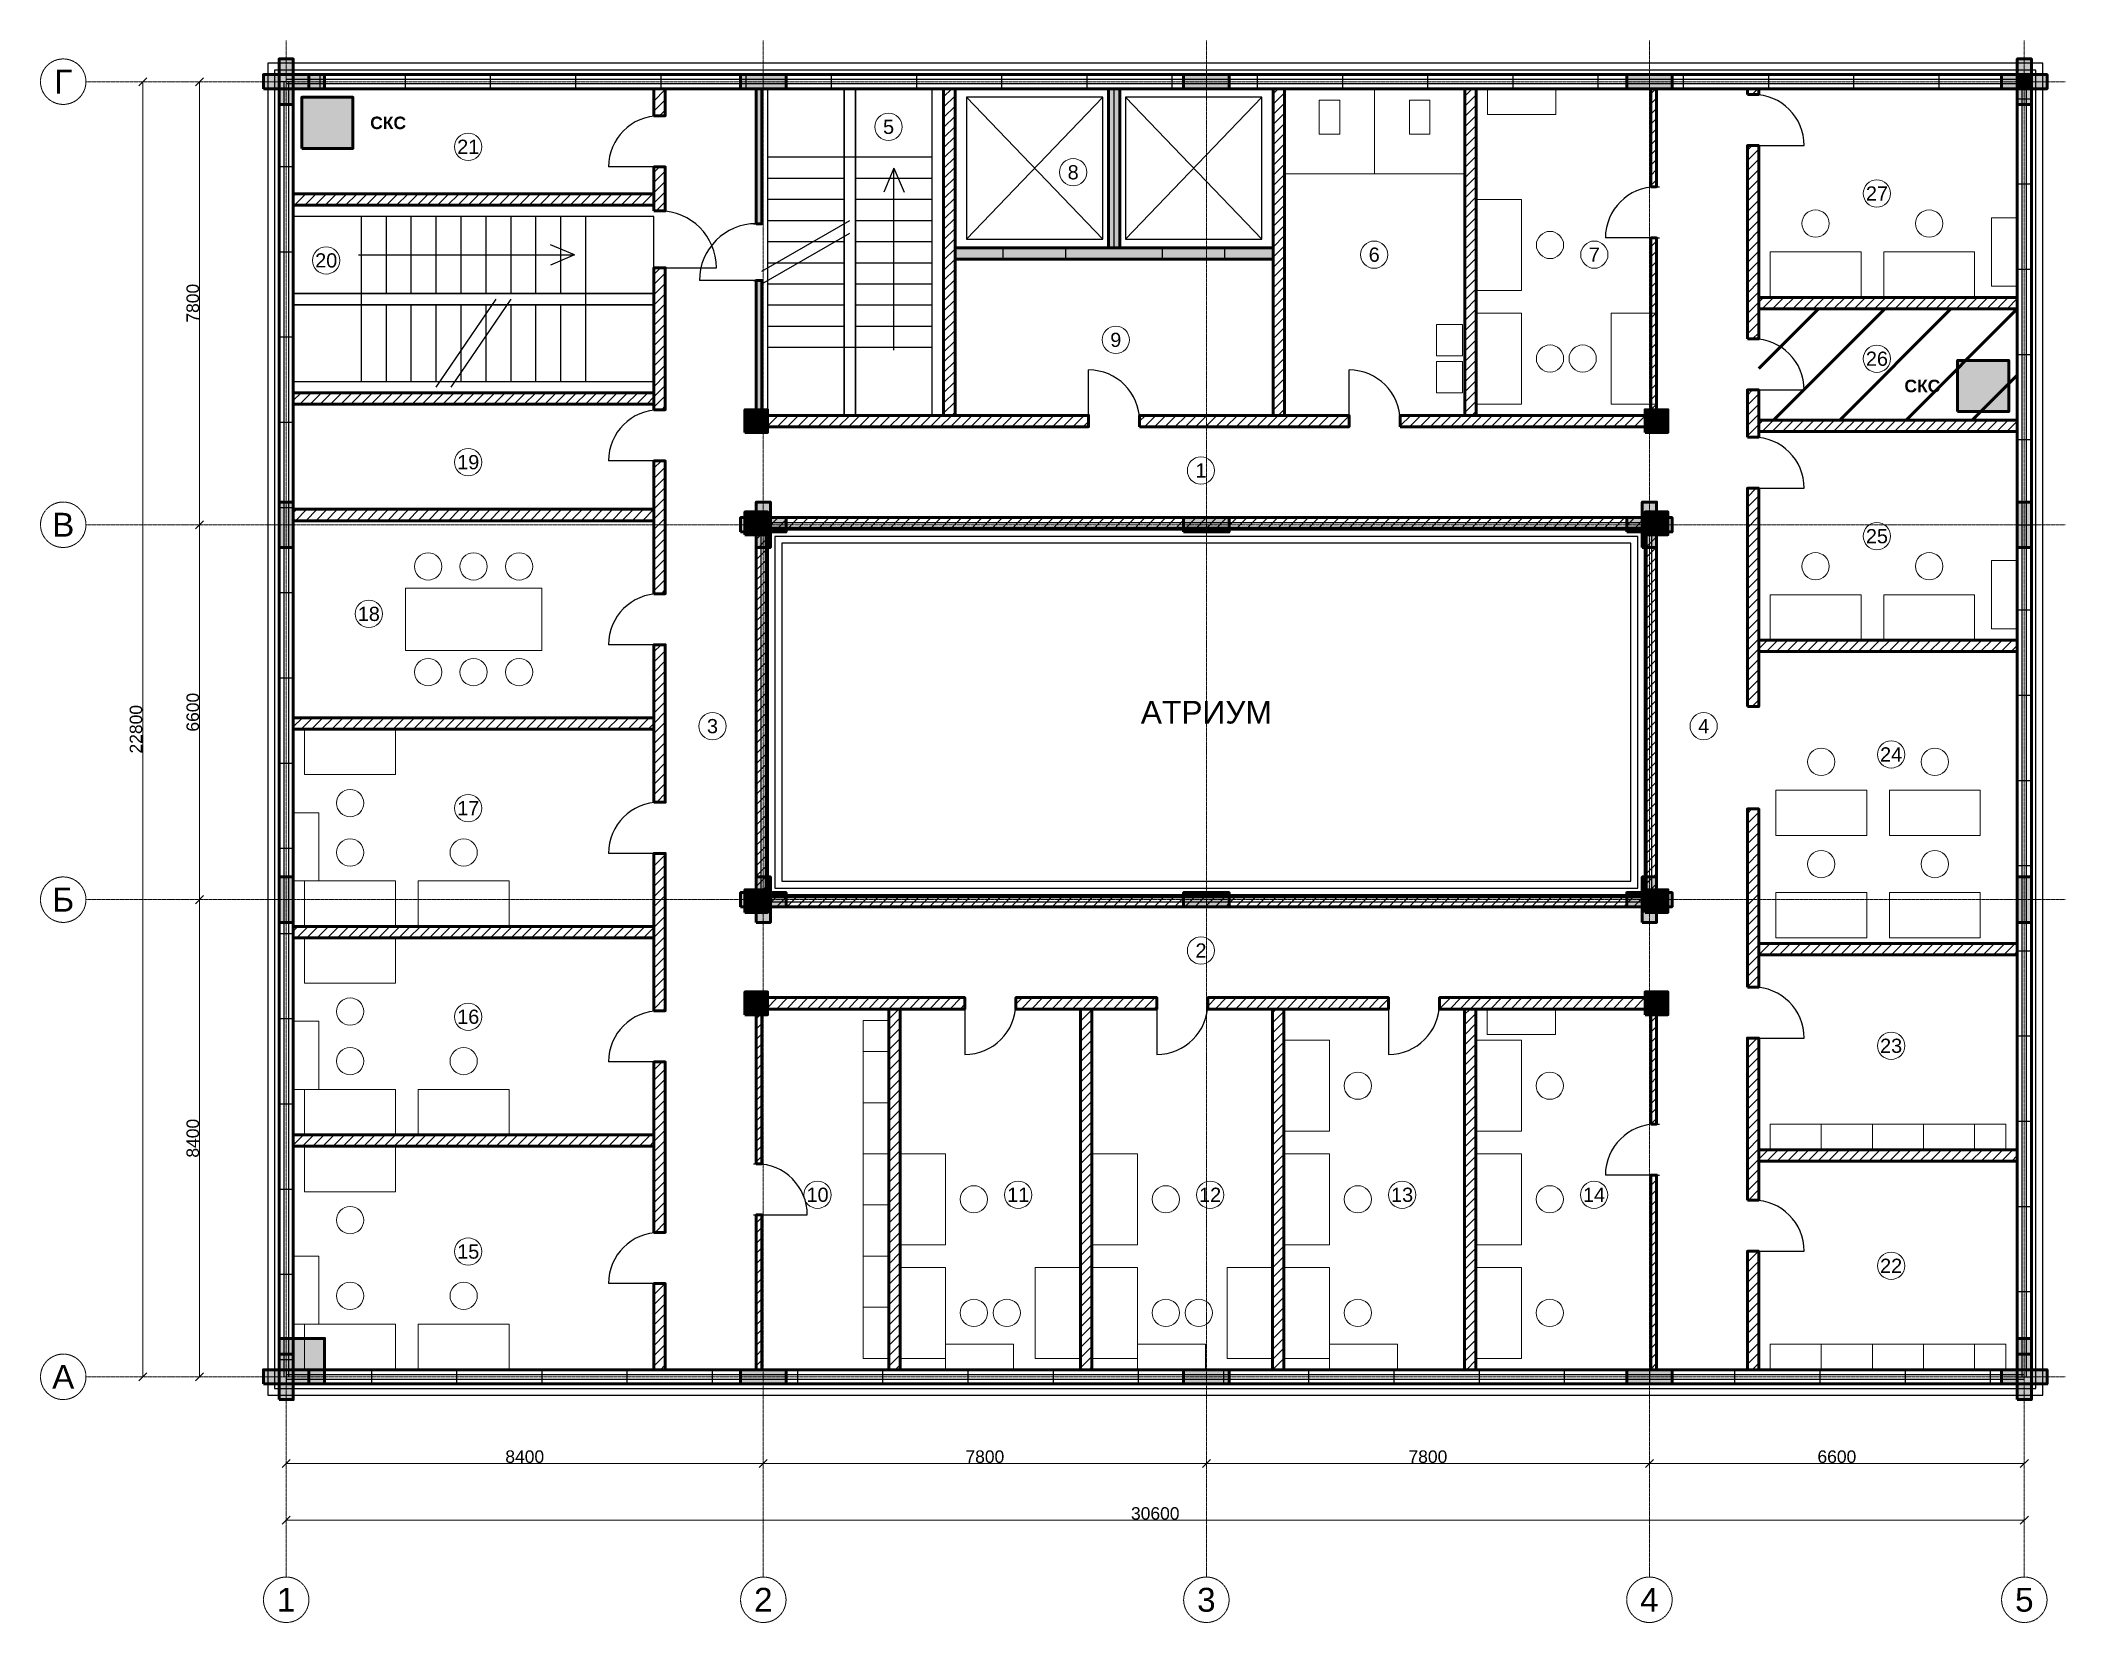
# Model space of a CAD drawing. Header units: millimetres. Extents: x -4325 to 31325, y -4325 to 23525.
import ezdxf
from ezdxf.enums import TextEntityAlignment as Align

# ---------------------------------------------------------------- set-up
doc = ezdxf.new("R2010")
doc.units = ezdxf.units.MM
doc.linetypes.add('CENTER2', pattern=[2.541, 1.587, -0.318, 0.318, -0.318])
for name, color, linetype, lineweight in [('A-ANNO-ROOM', 7, 'CONTINUOUS', 18), ('A-DIMS', 8, 'CONTINUOUS', 13), ('A-DOOR', 3, 'CONTINUOUS', 25), ('A-ELEV', 7, 'CONTINUOUS', 25), ('A-FACADE-PANEL', 8, 'CONTINUOUS', 25), ('A-FURN', 8, 'CONTINUOUS', 18), ('A-GLAZ-RIBBON', 5, 'CONTINUOUS', 25), ('A-GRID', 8, 'CENTER2', 13), ('A-HATCH', 9, 'CONTINUOUS', 9), ('A-OUTLINE', 7, 'CONTINUOUS', 50), ('A-SANI', 8, 'CONTINUOUS', 18), ('A-STAIR', 7, 'CONTINUOUS', 25), ('A-WALL-BLOCK', 9, 'CONTINUOUS', 50), ('A-WALL-RC', 7, 'CONTINUOUS', 50), ('E-SCS-RISER', 1, 'CONTINUOUS', 50), ('E-SERVER-ROOM', 1, 'CONTINUOUS', 50)]:
    doc.layers.add(name, color=color, linetype=linetype, lineweight=lineweight)
doc.styles.add('Arial', font='arial.ttf')
doc.styles.add('Arial-Bold', font='arialbd.ttf')
doc.styles.get("Standard").update_dxf_attribs({"font": 'arial.ttf'})

msp = doc.modelspace()

# ---------------------------------------------------------------- hatches: boundary and pattern name
at = {"layer": 'A-HATCH'}
h = msp.add_hatch(dxfattribs=at)
h.set_pattern_fill('ANSI31', scale=40)
h.paths.add_polyline_path([(6475, 22199.5), (6675, 22199.5), (6675, 22675), (6675, 22675), (6475, 22675), (6475, 22675)])
h = msp.add_hatch(dxfattribs=at)
h.set_pattern_fill('ANSI31', scale=40)
h.paths.add_polyline_path([(11575, 16925), (11775, 16925), (11775, 22675), (11775, 22675), (11575, 22675), (11575, 22675)])
h = msp.add_hatch(dxfattribs=at)
h.set_pattern_fill('ANSI31', scale=40)
h.paths.add_polyline_path([(17375, 16925), (17575, 16925), (17575, 22675), (17575, 22675), (17375, 22675), (17375, 22675)])
h = msp.add_hatch(dxfattribs=at)
h.set_pattern_fill('ANSI31', scale=40)
h.paths.add_polyline_path([(20750, 16925), (20950, 16925), (20950, 22675), (20950, 22675), (20750, 22675), (20750, 22675)])
h = msp.add_hatch(dxfattribs=at)
h.set_pattern_fill('ANSI31', scale=40)
h.paths.add_polyline_path([(24025, 20950), (24125, 20950), (24125, 22675), (24125, 22675), (24025, 22675), (24025, 22675)])
h = msp.add_hatch(dxfattribs=at)
h.set_pattern_fill('ANSI31', scale=40)
h.paths.add_polyline_path([(25725, 22575), (25925, 22575), (25925, 22675), (25925, 22675), (25725, 22675), (25725, 22675)])
h = msp.add_hatch(dxfattribs=at)
h.set_pattern_fill('ANSI31', scale=40)
h.paths.add_polyline_path([(25725, 18272.5), (25925, 18272.5), (25925, 21675), (25725, 21675)])
h = msp.add_hatch(dxfattribs=at)
h.set_pattern_fill('ANSI31', scale=40)
h.paths.add_polyline_path([(6475, 20524), (6675, 20524), (6675, 21299.5), (6475, 21299.5)])
h = msp.add_hatch(dxfattribs=at)
h.set_pattern_fill('ANSI31', scale=40)
h.paths.add_polyline_path([(125, 20624), (125, 20624), (6475, 20624), (6475, 20824), (125, 20824), (125, 20824)])
h = msp.add_hatch(dxfattribs=at)
h.set_pattern_fill('ANSI31', scale=40)
h.paths.add_polyline_path([(24025, 16925), (24125, 16925), (24125, 20050), (24025, 20050)])
h = msp.add_hatch(dxfattribs=at)
h.set_pattern_fill('ANSI31', scale=40)
h.paths.add_polyline_path([(6475, 17024), (6675, 17024), (6675, 19524), (6475, 19524)])
h = msp.add_hatch(dxfattribs=at)
h.set_pattern_fill('ANSI31', scale=40)
h.paths.add_polyline_path([(25925, 18802), (30475, 18802), (30475, 18802), (30475, 19002), (30475, 19002), (25925, 19002)])
h = msp.add_hatch(dxfattribs=at)
h.set_pattern_fill('ANSI31', scale=40)
h.paths.add_polyline_path([(125, 17124), (125, 17124), (6475, 17124), (6475, 17324), (125, 17324), (125, 17324)])
h = msp.add_hatch(dxfattribs=at)
h.set_pattern_fill('ANSI31', scale=40)
h.paths.add_polyline_path([(25725, 16543), (25925, 16543), (25925, 17372.5), (25725, 17372.5)])
h = msp.add_hatch(dxfattribs=at)
h.set_pattern_fill('ANSI31', scale=40)
h.paths.add_polyline_path([(8275, 16725), (14125, 16725), (14125, 16925), (8275, 16925)])
h = msp.add_hatch(dxfattribs=at)
h.set_pattern_fill('ANSI31', scale=40)
h.paths.add_polyline_path([(15025, 16725), (18712.5, 16725), (18712.5, 16925), (15025, 16925)])
h = msp.add_hatch(dxfattribs=at)
h.set_pattern_fill('ANSI31', scale=40)
h.paths.add_polyline_path([(19612.5, 16725), (24125, 16725), (24125, 16925), (19612.5, 16925)])
h = msp.add_hatch(dxfattribs=at)
h.set_pattern_fill('ANSI31', scale=40)
h.paths.add_polyline_path([(25925, 16643), (30475, 16643), (30475, 16643), (30475, 16843), (30475, 16843), (25925, 16843)])
h = msp.add_hatch(dxfattribs=at)
h.set_pattern_fill('ANSI31', scale=40)
h.paths.add_polyline_path([(6475, 13786.5), (6675, 13786.5), (6675, 16124), (6475, 16124)])
h = msp.add_hatch(dxfattribs=at)
h.set_pattern_fill('ANSI31', scale=40)
h.paths.add_polyline_path([(25725, 11798), (25925, 11798), (25925, 15643), (25725, 15643)])
h = msp.add_hatch(dxfattribs=at)
h.set_pattern_fill('ANSI31', scale=40)
h.paths.add_polyline_path([(125, 15072), (125, 15072), (6475, 15072), (6475, 15272), (125, 15272), (125, 15272)])
h = msp.add_hatch(dxfattribs=at)
h.set_pattern_fill('ANSI31', scale=40)
h.paths.add_polyline_path([(8275, 14925), (24125, 14925), (24125, 15125), (8275, 15125)])
h = msp.add_hatch(dxfattribs=at)
h.set_pattern_fill('ANSI31', scale=40)
h.paths.add_polyline_path([(8275, 8475), (8475, 8475), (8475, 14925), (8275, 14925)])
h = msp.add_hatch(dxfattribs=at)
h.set_pattern_fill('ANSI31', scale=40)
h.paths.add_polyline_path([(23925, 8475), (24125, 8475), (24125, 14925), (23925, 14925)])
h = msp.add_hatch(dxfattribs=at)
h.set_pattern_fill('ANSI31', scale=40)
h.paths.add_polyline_path([(6475, 10115.5), (6675, 10115.5), (6675, 12886.5), (6475, 12886.5)])
h = msp.add_hatch(dxfattribs=at)
h.set_pattern_fill('ANSI31', scale=40)
h.paths.add_polyline_path([(25925, 12769), (30475, 12769), (30475, 12769), (30475, 12969), (30475, 12969), (25925, 12969)])
h = msp.add_hatch(dxfattribs=at)
h.set_pattern_fill('ANSI31', scale=40)
h.paths.add_polyline_path([(125, 11401), (125, 11401), (6475, 11401), (6475, 11601), (125, 11601), (125, 11601)])
h = msp.add_hatch(dxfattribs=at)
h.set_pattern_fill('ANSI31', scale=40)
h.paths.add_polyline_path([(25725, 6862.5), (25925, 6862.5), (25925, 9998), (25725, 9998)])
h = msp.add_hatch(dxfattribs=at)
h.set_pattern_fill('ANSI31', scale=40)
h.paths.add_polyline_path([(6475, 6444.5), (6675, 6444.5), (6675, 9215.5), (6475, 9215.5)])
h = msp.add_hatch(dxfattribs=at)
h.set_pattern_fill('ANSI31', scale=40)
h.paths.add_polyline_path([(8275, 8275), (24125, 8275), (24125, 8475), (8275, 8475)])
h = msp.add_hatch(dxfattribs=at)
h.set_pattern_fill('ANSI31', scale=40)
h.paths.add_polyline_path([(125, 7730), (125, 7730), (6475, 7730), (6475, 7930), (125, 7930), (125, 7930)])
h = msp.add_hatch(dxfattribs=at)
h.set_pattern_fill('ANSI31', scale=40)
h.paths.add_polyline_path([(25925, 7427), (30475, 7427), (30475, 7427), (30475, 7627), (30475, 7627), (25925, 7627)])
h = msp.add_hatch(dxfattribs=at)
h.set_pattern_fill('ANSI31', scale=40)
h.paths.add_polyline_path([(8275, 6475), (11946.5, 6475), (11946.5, 6675), (8275, 6675)])
h = msp.add_hatch(dxfattribs=at)
h.set_pattern_fill('ANSI31', scale=40)
h.paths.add_polyline_path([(8275, 3750), (8375, 3750), (8375, 6475), (8275, 6475)])
h = msp.add_hatch(dxfattribs=at)
h.set_pattern_fill('ANSI31', scale=40)
h.paths.add_polyline_path([(10607, 125), (10807, 125), (10807, 125), (10807, 6475), (10607, 6475), (10607, 125)])
h = msp.add_hatch(dxfattribs=at)
h.set_pattern_fill('ANSI31', scale=40)
h.paths.add_polyline_path([(12846.5, 6475), (15326, 6475), (15326, 6675), (12846.5, 6675)])
h = msp.add_hatch(dxfattribs=at)
h.set_pattern_fill('ANSI31', scale=40)
h.paths.add_polyline_path([(13986, 125), (14186, 125), (14186, 125), (14186, 6475), (13986, 6475), (13986, 125)])
h = msp.add_hatch(dxfattribs=at)
h.set_pattern_fill('ANSI31', scale=40)
h.paths.add_polyline_path([(16226, 6475), (19405.5, 6475), (19405.5, 6675), (16226, 6675)])
h = msp.add_hatch(dxfattribs=at)
h.set_pattern_fill('ANSI31', scale=40)
h.paths.add_polyline_path([(17366, 125), (17566, 125), (17566, 125), (17566, 6475), (17366, 6475), (17366, 125)])
h = msp.add_hatch(dxfattribs=at)
h.set_pattern_fill('ANSI31', scale=40)
h.paths.add_polyline_path([(20305.5, 6475), (24125, 6475), (24125, 6675), (20305.5, 6675)])
h = msp.add_hatch(dxfattribs=at)
h.set_pattern_fill('ANSI31', scale=40)
h.paths.add_polyline_path([(20745, 125), (20945, 125), (20945, 125), (20945, 6475), (20745, 6475), (20745, 125)])
h = msp.add_hatch(dxfattribs=at)
h.set_pattern_fill('ANSI31', scale=40)
h.paths.add_polyline_path([(24025, 4450), (24125, 4450), (24125, 6475), (24025, 6475)])
h = msp.add_hatch(dxfattribs=at)
h.set_pattern_fill('ANSI31', scale=40)
h.paths.add_polyline_path([(25725, 3111.5), (25925, 3111.5), (25925, 5962.5), (25725, 5962.5)])
h = msp.add_hatch(dxfattribs=at)
h.set_pattern_fill('ANSI31', scale=40)
h.paths.add_polyline_path([(6475, 2542), (6675, 2542), (6675, 5544.5), (6475, 5544.5)])
h = msp.add_hatch(dxfattribs=at)
h.set_pattern_fill('ANSI31', scale=40)
h.paths.add_polyline_path([(125, 4059), (125, 4059), (6475, 4059), (6475, 4259), (125, 4259), (125, 4259)])
h = msp.add_hatch(dxfattribs=at)
h.set_pattern_fill('ANSI31', scale=40)
h.paths.add_polyline_path([(25925, 3798), (30475, 3798), (30475, 3798), (30475, 3998), (30475, 3998), (25925, 3998)])
h = msp.add_hatch(dxfattribs=at)
h.set_pattern_fill('ANSI31', scale=40)
h.paths.add_polyline_path([(24025, 125), (24125, 125), (24125, 125), (24125, 3550), (24025, 3550), (24025, 125)])
h = msp.add_hatch(dxfattribs=at)
h.set_pattern_fill('ANSI31', scale=40)
h.paths.add_polyline_path([(8275, 125), (8375, 125), (8375, 125), (8375, 2850), (8275, 2850), (8275, 125)])
h = msp.add_hatch(dxfattribs=at)
h.set_pattern_fill('ANSI31', scale=40)
h.paths.add_polyline_path([(25725, 125), (25925, 125), (25925, 125), (25925, 2211.5), (25725, 2211.5), (25725, 125)])
h = msp.add_hatch(dxfattribs=at)
h.set_pattern_fill('ANSI31', scale=40)
h.paths.add_polyline_path([(6475, 125), (6675, 125), (6675, 125), (6675, 1642), (6475, 1642), (6475, 125)])
at = {"layer": 'A-WALL-RC'}
h = msp.add_hatch(color=7, dxfattribs=at)
h.dxf.hatch_style = 1
h.paths.add_polyline_path([(-125, 22400), (125, 22400), (125, 23200), (-125, 23200)])
h = msp.add_hatch(color=7, dxfattribs=at)
h.dxf.hatch_style = 1
h.paths.add_polyline_path([(30475, 22400), (30725, 22400), (30725, 23200), (30475, 23200)])
h = msp.add_hatch(color=7, dxfattribs=at)
h.dxf.hatch_style = 1
h.paths.add_polyline_path([(-400, 22675), (400, 22675), (400, 22925), (-400, 22925)])
h = msp.add_hatch(color=7, dxfattribs=at)
h.dxf.hatch_style = 1
h.paths.add_polyline_path([(-125, 22675), (675, 22675), (675, 22925), (-125, 22925)])
h = msp.add_hatch(color=7, dxfattribs=at)
h.dxf.hatch_style = 1
h.paths.add_polyline_path([(8000, 22675), (8800, 22675), (8800, 22925), (8000, 22925)])
h = msp.add_hatch(color=7, dxfattribs=at)
h.dxf.hatch_style = 1
h.paths.add_polyline_path([(15800, 22675), (16600, 22675), (16600, 22925), (15800, 22925)])
h = msp.add_hatch(color=7, dxfattribs=at)
h.dxf.hatch_style = 1
h.paths.add_polyline_path([(23600, 22675), (24400, 22675), (24400, 22925), (23600, 22925)])
h = msp.add_hatch(color=7, dxfattribs=at)
h.dxf.hatch_style = 1
h.paths.add_polyline_path([(30200, 22675), (31000, 22675), (31000, 22925), (30200, 22925)])
h = msp.add_hatch(color=7, dxfattribs=at)
h.dxf.hatch_style = 1
h.paths.add_polyline_path([(30475, 22675), (30725, 22675), (30725, 22925), (30475, 22925)])
h = msp.add_hatch(color=7, dxfattribs=at)
h.dxf.hatch_style = 1
h.paths.add_polyline_path([(8275, 20300), (8375, 20300), (8375, 22675), (8375, 22675), (8275, 22675), (8275, 22675)])
h = msp.add_hatch(color=7, dxfattribs=at)
h.dxf.hatch_style = 1
h.paths.add_polyline_path([(14475, 19875), (14675, 19875), (14675, 22675), (14675, 22675), (14475, 22675), (14475, 22675)])
h = msp.add_hatch(color=7, dxfattribs=at)
h.dxf.hatch_style = 1
h.paths.add_polyline_path([(11775, 19675), (17375, 19675), (17375, 19875), (11775, 19875)])
h = msp.add_hatch(color=7, dxfattribs=at)
h.dxf.hatch_style = 1
h.paths.add_polyline_path([(8275, 16925), (8375, 16925), (8375, 19300), (8275, 19300)])
h = msp.add_hatch(color=7, dxfattribs=at)
h.dxf.hatch_style = 1
h.paths.add_polyline_path([(8075, 16625), (8475, 16625), (8475, 17025), (8075, 17025)])
h = msp.add_hatch(color=7, dxfattribs=at)
h.dxf.hatch_style = 1
h.paths.add_polyline_path([(23925, 16625), (24325, 16625), (24325, 17025), (23925, 17025)])
h = msp.add_hatch(color=7, dxfattribs=at)
h.dxf.hatch_style = 1
h.paths.add_polyline_path([(-125, 14600), (125, 14600), (125, 15400), (-125, 15400)])
h = msp.add_hatch(color=7, dxfattribs=at)
h.dxf.hatch_style = 1
h.paths.add_polyline_path([(8275, 14600), (8525, 14600), (8525, 15400), (8275, 15400)])
h = msp.add_hatch(color=7, dxfattribs=at)
h.dxf.hatch_style = 1
h.paths.add_polyline_path([(23875, 14600), (24125, 14600), (24125, 15400), (23875, 15400)])
h = msp.add_hatch(color=7, dxfattribs=at)
h.dxf.hatch_style = 1
h.paths.add_polyline_path([(30475, 14600), (30725, 14600), (30725, 15400), (30475, 15400)])
h = msp.add_hatch(color=7, dxfattribs=at)
h.dxf.hatch_style = 1
h.paths.add_polyline_path([(8000, 14875), (8800, 14875), (8800, 15125), (8000, 15125)])
h = msp.add_hatch(color=7, dxfattribs=at)
h.dxf.hatch_style = 1
h.paths.add_polyline_path([(8075, 14825), (8475, 14825), (8475, 15225), (8075, 15225)])
h = msp.add_hatch(color=7, dxfattribs=at)
h.dxf.hatch_style = 1
h.paths.add_polyline_path([(15800, 14875), (16600, 14875), (16600, 15125), (15800, 15125)])
h = msp.add_hatch(color=7, dxfattribs=at)
h.dxf.hatch_style = 1
h.paths.add_polyline_path([(23600, 14875), (24400, 14875), (24400, 15125), (23600, 15125)])
h = msp.add_hatch(color=7, dxfattribs=at)
h.dxf.hatch_style = 1
h.paths.add_polyline_path([(23925, 14825), (24325, 14825), (24325, 15225), (23925, 15225)])
h = msp.add_hatch(color=7, dxfattribs=at)
h.dxf.hatch_style = 1
h.paths.add_polyline_path([(-125, 8000), (125, 8000), (125, 8800), (-125, 8800)])
h = msp.add_hatch(color=7, dxfattribs=at)
h.dxf.hatch_style = 1
h.paths.add_polyline_path([(8075, 8175), (8475, 8175), (8475, 8575), (8075, 8575)])
h = msp.add_hatch(color=7, dxfattribs=at)
h.dxf.hatch_style = 1
h.paths.add_polyline_path([(8275, 8000), (8525, 8000), (8525, 8800), (8275, 8800)])
h = msp.add_hatch(color=7, dxfattribs=at)
h.dxf.hatch_style = 1
h.paths.add_polyline_path([(23875, 8000), (24125, 8000), (24125, 8800), (23875, 8800)])
h = msp.add_hatch(color=7, dxfattribs=at)
h.dxf.hatch_style = 1
h.paths.add_polyline_path([(23925, 8175), (24325, 8175), (24325, 8575), (23925, 8575)])
h = msp.add_hatch(color=7, dxfattribs=at)
h.dxf.hatch_style = 1
h.paths.add_polyline_path([(30475, 8000), (30725, 8000), (30725, 8800), (30475, 8800)])
h = msp.add_hatch(color=7, dxfattribs=at)
h.dxf.hatch_style = 1
h.paths.add_polyline_path([(8000, 8275), (8800, 8275), (8800, 8525), (8000, 8525)])
h = msp.add_hatch(color=7, dxfattribs=at)
h.dxf.hatch_style = 1
h.paths.add_polyline_path([(15800, 8275), (16600, 8275), (16600, 8525), (15800, 8525)])
h = msp.add_hatch(color=7, dxfattribs=at)
h.dxf.hatch_style = 1
h.paths.add_polyline_path([(23600, 8275), (24400, 8275), (24400, 8525), (23600, 8525)])
h = msp.add_hatch(color=7, dxfattribs=at)
h.dxf.hatch_style = 1
h.paths.add_polyline_path([(8075, 6375), (8475, 6375), (8475, 6775), (8075, 6775)])
h = msp.add_hatch(color=7, dxfattribs=at)
h.dxf.hatch_style = 1
h.paths.add_polyline_path([(23925, 6375), (24325, 6375), (24325, 6775), (23925, 6775)])
h = msp.add_hatch(color=7, dxfattribs=at)
h.dxf.hatch_style = 1
h.paths.add_polyline_path([(-125, -125), (675, -125), (675, 675), (-125, 675)])
h = msp.add_hatch(color=7, dxfattribs=at)
h.dxf.hatch_style = 1
h.paths.add_polyline_path([(-125, -400), (125, -400), (125, 400), (-125, 400)])
h = msp.add_hatch(color=7, dxfattribs=at)
h.dxf.hatch_style = 1
h.paths.add_polyline_path([(30475, -125), (30725, -125), (30725, 675), (30475, 675)])
h = msp.add_hatch(color=7, dxfattribs=at)
h.dxf.hatch_style = 1
h.paths.add_polyline_path([(30475, -400), (30725, -400), (30725, 400), (30475, 400)])
h = msp.add_hatch(color=7, dxfattribs=at)
h.dxf.hatch_style = 1
h.paths.add_polyline_path([(-400, -125), (400, -125), (400, 125), (-400, 125)])
h = msp.add_hatch(color=7, dxfattribs=at)
h.dxf.hatch_style = 1
h.paths.add_polyline_path([(8000, -125), (8800, -125), (8800, 125), (8000, 125)])
h = msp.add_hatch(color=7, dxfattribs=at)
h.dxf.hatch_style = 1
h.paths.add_polyline_path([(15800, -125), (16600, -125), (16600, 125), (15800, 125)])
h = msp.add_hatch(color=7, dxfattribs=at)
h.dxf.hatch_style = 1
h.paths.add_polyline_path([(23600, -125), (24400, -125), (24400, 125), (23600, 125)])
h = msp.add_hatch(color=7, dxfattribs=at)
h.dxf.hatch_style = 1
h.paths.add_polyline_path([(30200, -125), (31000, -125), (31000, 125), (30200, 125)])
at = {"layer": 'E-SCS-RISER'}
h = msp.add_hatch(color=7, dxfattribs=at)
h.dxf.hatch_style = 1
h.paths.add_polyline_path([(275, 21625), (1175, 21625), (1175, 22525), (275, 22525)])
h = msp.add_hatch(color=7, dxfattribs=at)
h.dxf.hatch_style = 1
h.paths.add_polyline_path([(29425, 16993), (30325, 16993), (30325, 17893), (29425, 17893)])
at = {"layer": 'E-SERVER-ROOM'}
h = msp.add_hatch(dxfattribs=at)
h.set_pattern_fill('ANSI31', scale=260)
h.paths.add_polyline_path([(25925, 16843), (30475, 16843), (30475, 18802), (25925, 18802)])

# ---------------------------------------------------------------- linework, layer by layer
at = {"layer": 'A-ANNO-ROOM'}
for centre in [(10605, 22005), (3205, 21654), (13855, 21205), (28005, 20832), (19155, 19755), (23030, 19755), (705, 19654), (14605, 18255), (28005, 17923), (3205, 16102), (16105, 15955), (28005, 14799), (1455, 13431), (7505, 11455), (24955, 11455), (28255, 10957), (3205, 10010), (16105, 7505), (3205, 6339), (28255, 5828), (9355, 3205), (12887, 3205), (16266, 3205), (19646, 3205), (23025, 3205), (3205, 2205), (28255, 1955)]:
    msp.add_circle(centre, 240, dxfattribs=at)
at = {"layer": 'A-DIMS'}
for p, q in [((-2595.71, 22729.29), (-2454.29, 22870.71)), ((-1595.71, 22729.29), (-1454.29, 22870.71)), ((-2525, 0), (-2525, 22800)), ((-1525, 15000), (-1525, 22800)), ((-1595.71, 14929.29), (-1454.29, 15070.71)), ((-1595.71, 14929.29), (-1454.29, 15070.71)), ((-1525, 8400), (-1525, 15000)), ((-1595.71, 8329.29), (-1454.29, 8470.71)), ((-1595.71, 8329.29), (-1454.29, 8470.71)), ((-1525, 0), (-1525, 8400)), ((-2595.71, -70.71), (-2454.29, 70.71)), ((-1595.71, -70.71), (-1454.29, 70.71)), ((-70.71, -1595.71), (70.71, -1454.29)), ((0, -1525), (8400, -1525)), ((8329.29, -1595.71), (8470.71, -1454.29)), ((8329.29, -1595.71), (8470.71, -1454.29)), ((8400, -1525), (16200, -1525)), ((16129.29, -1595.71), (16270.71, -1454.29)), ((16129.29, -1595.71), (16270.71, -1454.29)), ((16200, -1525), (24000, -1525)), ((23929.29, -1595.71), (24070.71, -1454.29)), ((23929.29, -1595.71), (24070.71, -1454.29)), ((24000, -1525), (30600, -1525)), ((30529.29, -1595.71), (30670.71, -1454.29)), ((-70.71, -2595.71), (70.71, -2454.29)), ((30529.29, -2595.71), (30670.71, -2454.29)), ((0, -2525), (30600, -2525))]:
    msp.add_line(p, q, dxfattribs=at)
at = {"layer": 'A-DOOR'}
for p, q in [((25725, 22575), (25925, 22575)), ((6475, 22199.5), (6675, 22199.5)), ((25725, 21675), (25925, 21675)), ((25825, 21675), (26725, 21675)), ((6575, 21299.5), (5675, 21299.5)), ((6475, 21299.5), (6675, 21299.5)), ((24075, 20950), (24175, 20950)), ((6475, 20524), (6675, 20524)), ((8225, 20300), (8325, 20300)), ((24125, 20050), (23225, 20050)), ((24075, 20050), (24175, 20050)), ((12625, 19675), (12625, 19875)), ((13725, 19675), (13725, 19875)), ((15425, 19675), (15425, 19875)), ((16525, 19675), (16525, 19875)), ((6475, 19524), (6675, 19524)), ((6575, 19524), (7575, 19524)), ((8275, 19300), (7275, 19300)), ((8225, 19300), (8325, 19300)), ((25725, 18272.5), (25925, 18272.5)), ((14125, 16825), (14125, 17725)), ((18712.5, 16825), (18712.5, 17725)), ((25725, 17372.5), (25925, 17372.5)), ((25825, 17372.5), (26725, 17372.5)), ((6475, 17024), (6675, 17024)), ((14125, 16725), (14125, 16925)), ((15025, 16725), (15025, 16925)), ((18712.5, 16725), (18712.5, 16925)), ((19612.5, 16725), (19612.5, 16925)), ((25725, 16543), (25925, 16543)), ((6575, 16124), (5675, 16124)), ((6475, 16124), (6675, 16124)), ((25725, 15643), (25925, 15643)), ((25825, 15643), (26725, 15643)), ((6475, 13786.5), (6675, 13786.5)), ((6575, 12886.5), (5675, 12886.5)), ((6475, 12886.5), (6675, 12886.5)), ((25725, 11798), (25925, 11798)), ((6475, 10115.5), (6675, 10115.5)), ((25725, 9998), (25925, 9998)), ((6575, 9215.5), (5675, 9215.5)), ((6475, 9215.5), (6675, 9215.5)), ((25725, 6862.5), (25925, 6862.5)), ((6475, 6444.5), (6675, 6444.5)), ((11946.5, 6475), (11946.5, 6675)), ((11946.5, 6575), (11946.5, 5675)), ((12846.5, 6475), (12846.5, 6675)), ((15326, 6475), (15326, 6675)), ((15326, 6575), (15326, 5675)), ((16226, 6475), (16226, 6675)), ((19405.5, 6475), (19405.5, 6675)), ((19405.5, 6575), (19405.5, 5675)), ((20305.5, 6475), (20305.5, 6675)), ((25725, 5962.5), (25925, 5962.5)), ((25825, 5962.5), (26725, 5962.5)), ((6575, 5544.5), (5675, 5544.5)), ((6475, 5544.5), (6675, 5544.5)), ((24075, 4450), (24175, 4450)), ((8225, 3750), (8325, 3750)), ((24125, 3550), (23225, 3550)), ((24075, 3550), (24175, 3550)), ((25725, 3111.5), (25925, 3111.5)), ((6475, 2542), (6675, 2542)), ((8225, 2850), (8325, 2850)), ((8275, 2850), (9175, 2850)), ((25725, 2211.5), (25925, 2211.5)), ((25825, 2211.5), (26725, 2211.5)), ((6575, 1642), (5675, 1642)), ((6475, 1642), (6675, 1642))]:
    msp.add_line(p, q, dxfattribs=at)
for centre, radius, start, end in [((25825, 21675), 900, 0, 90), ((6575, 21299.5), 900, 90, 180), ((24125, 20050), 900, 90, 180), ((6575, 19524), 1000, 0, 90), ((8275, 19300), 1000, 90, 180), ((25825, 17372.5), 900, 0, 90), ((14125, 16825), 900, 0, 90), ((18712.5, 16825), 900, 0, 90), ((6575, 16124), 900, 90, 180), ((25825, 15643), 900, 0, 90), ((6575, 12886.5), 900, 90, 180), ((6575, 9215.5), 900, 90, 180), ((25825, 5962.5), 900, 0, 90), ((6575, 5544.5), 900, 90, 180), ((11946.5, 6575), 900, -90, 0), ((15326, 6575), 900, -90, 0), ((19405.5, 6575), 900, -90, 0), ((24125, 3550), 900, 90, 180), ((8275, 2850), 900, 0, 90), ((25825, 2211.5), 900, 0, 90), ((6575, 1642), 900, 90, 180)]:
    msp.add_arc(centre, radius, start, end, dxfattribs=at)
at = {"layer": 'A-ELEV'}
for p, q in [((11975, 20025), (14375, 22525)), ((11975, 22525), (14375, 20025)), ((14575, 19875), (14575, 22675)), ((14775, 20025), (17175, 22525)), ((14775, 22525), (17175, 20025))]:
    msp.add_line(p, q, dxfattribs=at)
for points in [[(11975, 20025), (14375, 20025), (14375, 22525), (11975, 22525)], [(14775, 20025), (17175, 20025), (17175, 22525), (14775, 22525)]]:
    msp.add_lwpolyline(points, close=True, dxfattribs=at)
at = {"layer": 'A-FACADE-PANEL'}
for points in [[(-325, -325), (30925, -325), (30925, 23125), (-325, 23125)], [(-205, -205), (30805, -205), (30805, 23005), (-205, 23005)], [(8605, 8605), (23795, 8605), (23795, 14795), (8605, 14795)], [(8725, 8725), (23675, 8725), (23675, 14675), (8725, 14675)]]:
    msp.add_lwpolyline(points, close=True, dxfattribs=at)
at = {"layer": 'A-FURN'}
for p, q in [((10157, 5725), (10607, 5725)), ((10157, 4825), (10607, 4825)), ((27025, 3998), (27025, 4448)), ((27925, 3998), (27925, 4448)), ((28825, 3998), (28825, 4448)), ((29725, 3998), (29725, 4448)), ((10157, 3925), (10607, 3925)), ((10157, 3025), (10607, 3025)), ((10157, 2125), (10607, 2125)), ((10157, 1225), (10607, 1225)), ((27025, 125), (27025, 575)), ((27925, 125), (27925, 575)), ((28825, 125), (28825, 575)), ((29725, 125), (29725, 575))]:
    msp.add_line(p, q, dxfattribs=at)
for points in [[(21150, 22225), (22350, 22225), (22350, 22675), (21150, 22675)], [(20950, 19125), (21750, 19125), (21750, 20725), (20950, 20725)], [(30025, 19202), (30475, 19202), (30475, 20402), (30025, 20402)], [(26125, 19002), (27725, 19002), (27725, 19802), (26125, 19802)], [(28125, 19002), (29725, 19002), (29725, 19802), (28125, 19802)], [(20950, 17125), (21750, 17125), (21750, 18725), (20950, 18725)], [(23325, 17125), (24125, 17125), (24125, 18725), (23325, 18725)], [(30025, 13169), (30475, 13169), (30475, 14369), (30025, 14369)], [(2100, 12786.5), (4500, 12786.5), (4500, 13886.5), (2100, 13886.5)], [(26125, 12969), (27725, 12969), (27725, 13769), (26125, 13769)], [(28125, 12969), (29725, 12969), (29725, 13769), (28125, 13769)], [(325, 10601), (1925, 10601), (1925, 11401), (325, 11401)], [(26225, 9527), (27825, 9527), (27825, 10327), (26225, 10327)], [(28225, 9527), (29825, 9527), (29825, 10327), (28225, 10327)], [(125, 8730), (575, 8730), (575, 9930), (125, 9930)], [(325, 7930), (1925, 7930), (1925, 8730), (325, 8730)], [(2325, 7930), (3925, 7930), (3925, 8730), (2325, 8730)], [(26225, 7727), (27825, 7727), (27825, 8527), (26225, 8527)], [(28225, 7727), (29825, 7727), (29825, 8527), (28225, 8527)], [(325, 6930), (1925, 6930), (1925, 7730), (325, 7730)], [(21145, 6025), (22345, 6025), (22345, 6475), (21145, 6475)], [(125, 5059), (575, 5059), (575, 6259), (125, 6259)], [(10157, 325), (10607, 325), (10607, 6275), (10157, 6275)], [(17566, 4325), (18366, 4325), (18366, 5925), (17566, 5925)], [(20945, 4325), (21745, 4325), (21745, 5925), (20945, 5925)], [(325, 4259), (1925, 4259), (1925, 5059), (325, 5059)], [(2325, 4259), (3925, 4259), (3925, 5059), (2325, 5059)], [(26125, 3998), (30275, 3998), (30275, 4448), (26125, 4448)], [(325, 3259), (1925, 3259), (1925, 4059), (325, 4059)], [(10807, 2325), (11607, 2325), (11607, 3925), (10807, 3925)], [(14186, 2325), (14986, 2325), (14986, 3925), (14186, 3925)], [(17566, 2325), (18366, 2325), (18366, 3925), (17566, 3925)], [(20945, 2325), (21745, 2325), (21745, 3925), (20945, 3925)], [(125, 925), (575, 925), (575, 2125), (125, 2125)], [(10807, 325), (11607, 325), (11607, 1925), (10807, 1925)], [(13186, 325), (13986, 325), (13986, 1925), (13186, 1925)], [(14186, 325), (14986, 325), (14986, 1925), (14186, 1925)], [(16566, 325), (17366, 325), (17366, 1925), (16566, 1925)], [(17566, 325), (18366, 325), (18366, 1925), (17566, 1925)], [(20945, 325), (21745, 325), (21745, 1925), (20945, 1925)], [(325, 125), (1925, 125), (1925, 925), (325, 925)], [(2325, 125), (3925, 125), (3925, 925), (2325, 925)], [(11607, 125), (12807, 125), (12807, 575), (11607, 575)], [(14986, 125), (16186, 125), (16186, 575), (14986, 575)], [(18366, 125), (19566, 125), (19566, 575), (18366, 575)], [(26125, 125), (30275, 125), (30275, 575), (26125, 575)]]:
    msp.add_lwpolyline(points, close=True, dxfattribs=at)
for centre in [(26925, 20302), (28925, 20302), (22250, 19925), (22250, 17925), (22825, 17925), (2500, 14266.5), (3300, 14266.5), (4100, 14266.5), (26925, 14269), (28925, 14269), (2500, 12406.5), (3300, 12406.5), (4100, 12406.5), (27025, 10827), (29025, 10827), (1125, 10101), (1125, 9230), (3125, 9230), (27025, 9027), (29025, 9027), (1125, 6430), (1125, 5559), (3125, 5559), (18866, 5125), (22245, 5125), (12107, 3125), (15486, 3125), (18866, 3125), (22245, 3125), (1125, 2759), (1125, 1425), (3125, 1425), (12107, 1125), (12686, 1125), (15486, 1125), (16066, 1125), (18866, 1125), (22245, 1125)]:
    msp.add_circle(centre, 240, dxfattribs=at)
at = {"layer": 'A-GLAZ-RIBBON'}
for p, q in [((30600, 22840), (0, 22840)), ((600, 22675), (600, 22925)), ((2100, 22675), (2100, 22925)), ((3600, 22675), (3600, 22925)), ((5100, 22675), (5100, 22925)), ((6600, 22675), (6600, 22925)), ((8100, 22675), (8100, 22925)), ((9600, 22675), (9600, 22925)), ((11100, 22675), (11100, 22925)), ((12600, 22675), (12600, 22925)), ((14100, 22675), (14100, 22925)), ((15600, 22675), (15600, 22925)), ((17100, 22675), (17100, 22925)), ((18600, 22675), (18600, 22925)), ((20100, 22675), (20100, 22925)), ((21600, 22675), (21600, 22925)), ((23100, 22675), (23100, 22925)), ((24600, 22675), (24600, 22925)), ((26100, 22675), (26100, 22925)), ((27600, 22675), (27600, 22925)), ((29100, 22675), (29100, 22925)), ((30600, 22675), (30600, 22925)), ((125, 22800), (-125, 22800)), ((-40, 22800), (-40, 0)), ((30600, 22760), (0, 22760)), ((40, 22800), (40, 0)), ((30475, 22500), (30725, 22500)), ((30560, 0), (30560, 22800)), ((30640, 0), (30640, 22800)), ((125, 21300), (-125, 21300)), ((30475, 21000), (30725, 21000)), ((125, 19800), (-125, 19800)), ((30475, 19500), (30725, 19500)), ((125, 18300), (-125, 18300)), ((30475, 18000), (30725, 18000)), ((125, 16800), (-125, 16800)), ((30475, 16500), (30725, 16500)), ((125, 15300), (-125, 15300)), ((8360, 8400), (8360, 15000)), ((8400, 15040), (24000, 15040)), ((8440, 8400), (8440, 15000)), ((23960, 8400), (23960, 15000)), ((24040, 8400), (24040, 15000)), ((30475, 15000), (30725, 15000)), ((8400, 14960), (24000, 14960)), ((125, 13800), (-125, 13800)), ((30475, 13500), (30725, 13500)), ((125, 12300), (-125, 12300)), ((30475, 12000), (30725, 12000)), ((125, 10800), (-125, 10800)), ((30475, 10500), (30725, 10500)), ((125, 9300), (-125, 9300)), ((30475, 9000), (30725, 9000)), ((8400, 8440), (24000, 8440)), ((8400, 8360), (24000, 8360)), ((125, 7800), (-125, 7800)), ((30475, 7500), (30725, 7500)), ((125, 6300), (-125, 6300)), ((30475, 6000), (30725, 6000)), ((125, 4800), (-125, 4800)), ((30475, 4500), (30725, 4500)), ((125, 3300), (-125, 3300)), ((30475, 3000), (30725, 3000)), ((125, 1800), (-125, 1800)), ((30475, 1500), (30725, 1500)), ((125, 300), (-125, 300)), ((0, 125), (0, -125)), ((0, 40), (30600, 40)), ((1500, 125), (1500, -125)), ((3000, 125), (3000, -125)), ((4500, 125), (4500, -125)), ((6000, 125), (6000, -125)), ((7500, 125), (7500, -125)), ((9000, 125), (9000, -125)), ((10500, 125), (10500, -125)), ((12000, 125), (12000, -125)), ((13500, 125), (13500, -125)), ((15000, 125), (15000, -125)), ((16500, 125), (16500, -125)), ((18000, 125), (18000, -125)), ((19500, 125), (19500, -125)), ((21000, 125), (21000, -125)), ((22500, 125), (22500, -125)), ((24000, 125), (24000, -125)), ((25500, 125), (25500, -125)), ((27000, 125), (27000, -125)), ((28500, 125), (28500, -125)), ((30000, 125), (30000, -125)), ((30475, 0), (30725, 0)), ((0, -40), (30600, -40))]:
    msp.add_line(p, q, dxfattribs=at)
at = {"layer": 'A-GRID'}
for p, q in [((0, -3525), (0, 23525)), ((8400, -3525), (8400, 23525)), ((16200, -3525), (16200, 23525)), ((24000, -3525), (24000, 23525)), ((30600, -3525), (30600, 23525)), ((-3525, 22800), (31325, 22800)), ((-3525, 15000), (31325, 15000)), ((-3525, 8400), (31325, 8400)), ((-3525, 0), (31325, 0))]:
    msp.add_line(p, q, dxfattribs=at)
for centre in [(-3925, 22800), (-3925, 15000), (-3925, 8400), (-3925, 0), (0, -3925), (8400, -3925), (16200, -3925), (24000, -3925), (30600, -3925)]:
    msp.add_circle(centre, 400, dxfattribs=at)
at = {"layer": 'A-OUTLINE'}
for points in [[(-125, -125), (30725, -125), (30725, 22925), (-125, 22925)], [(125, 125), (30475, 125), (30475, 22675), (125, 22675)], [(8275, 8275), (24125, 8275), (24125, 15125), (8275, 15125)]]:
    msp.add_lwpolyline(points, close=True, dxfattribs=at)
at = {"layer": 'A-SANI'}
for points in [[(17575, 21175), (19162.5, 21175), (19162.5, 22675), (17575, 22675)], [(18188.75, 21875), (18548.75, 21875), (18548.75, 22475), (18188.75, 22475)], [(19162.5, 21175), (20750, 21175), (20750, 22675), (19162.5, 22675)], [(19776.25, 21875), (20136.25, 21875), (20136.25, 22475), (19776.25, 22475)], [(20250, 17975), (20710, 17975), (20710, 18525), (20250, 18525)], [(20250, 17325), (20710, 17325), (20710, 17875), (20250, 17875)]]:
    msp.add_lwpolyline(points, close=True, dxfattribs=at)
at = {"layer": 'A-STAIR'}
for p, q in [((8475, 21475), (9825, 21475)), ((8475, 21475), (11375, 21475)), ((10025, 21475), (11375, 21475)), ((8475, 21102.78), (9825, 21102.78)), ((10025, 21102.78), (11375, 21102.78)), ((10700, 21275), (10520, 20855)), ((10700, 18075), (10700, 21275)), ((10700, 21275), (10880, 20855)), ((8475, 20730.56), (9825, 20730.56)), ((10025, 20730.56), (11375, 20730.56)), ((1325, 17524), (1325, 20424)), ((1763.89, 19074), (1763.89, 20424)), ((2202.78, 19074), (2202.78, 20424)), ((2641.67, 19074), (2641.67, 20424)), ((3080.56, 19074), (3080.56, 20424)), ((3519.44, 19074), (3519.44, 20424)), ((3958.33, 19074), (3958.33, 20424)), ((4397.22, 19074), (4397.22, 20424)), ((4836.11, 19074), (4836.11, 20424)), ((5275, 19074), (5275, 20424)), ((5275, 17524), (5275, 20424)), ((8375, 19465), (9925, 20358.33)), ((8475, 20358.33), (9825, 20358.33)), ((10025, 20358.33), (11375, 20358.33)), ((8375, 19241.67), (9925, 20135)), ((8475, 19986.11), (9825, 19986.11)), ((10025, 19986.11), (11375, 19986.11)), ((1275, 19749), (5075, 19749)), ((5075, 19749), (4655, 19929)), ((5075, 19749), (4655, 19569)), ((8475, 19613.89), (9825, 19613.89)), ((10025, 19613.89), (11375, 19613.89)), ((2641.67, 17424), (3695, 18974)), ((2905, 17424), (3958.33, 18974)), ((8475, 19241.67), (9825, 19241.67)), ((10025, 19241.67), (11375, 19241.67)), ((1763.89, 17524), (1763.89, 18874)), ((2202.78, 17524), (2202.78, 18874)), ((2641.67, 17524), (2641.67, 18874)), ((3080.56, 17524), (3080.56, 18874)), ((3519.44, 17524), (3519.44, 18874)), ((3958.33, 17524), (3958.33, 18874)), ((4397.22, 17524), (4397.22, 18874)), ((4836.11, 17524), (4836.11, 18874)), ((5275, 17524), (5275, 18874)), ((8475, 18869.44), (9825, 18869.44)), ((10025, 18869.44), (11375, 18869.44)), ((8475, 18497.22), (9825, 18497.22)), ((10025, 18497.22), (11375, 18497.22)), ((8475, 18125), (11375, 18125))]:
    msp.add_line(p, q, dxfattribs=at)
for points in [[(8475, 16925), (9825, 16925), (9825, 22675), (8475, 22675)], [(9825, 16925), (10025, 16925), (10025, 22675), (9825, 22675)], [(10025, 16925), (11375, 16925), (11375, 22675), (10025, 22675)], [(125, 19074), (6475, 19074), (6475, 20424), (125, 20424)], [(125, 18874), (6475, 18874), (6475, 19074), (125, 19074)], [(125, 17524), (6475, 17524), (6475, 18874), (125, 18874)]]:
    msp.add_lwpolyline(points, close=True, dxfattribs=at)
at = {"layer": 'A-WALL-BLOCK'}
for points in [[(6475, 22199.5), (6675, 22199.5), (6675, 22675), (6675, 22675), (6475, 22675), (6475, 22675)], [(11575, 16925), (11775, 16925), (11775, 22675), (11775, 22675), (11575, 22675), (11575, 22675)], [(17375, 16925), (17575, 16925), (17575, 22675), (17575, 22675), (17375, 22675), (17375, 22675)], [(20750, 16925), (20950, 16925), (20950, 22675), (20950, 22675), (20750, 22675), (20750, 22675)], [(24025, 20950), (24125, 20950), (24125, 22675), (24125, 22675), (24025, 22675), (24025, 22675)], [(25725, 22575), (25925, 22575), (25925, 22675), (25925, 22675), (25725, 22675), (25725, 22675)], [(25725, 18272.5), (25925, 18272.5), (25925, 21675), (25725, 21675)], [(6475, 20524), (6675, 20524), (6675, 21299.5), (6475, 21299.5)], [(125, 20624), (125, 20624), (6475, 20624), (6475, 20824), (125, 20824), (125, 20824)], [(24025, 16925), (24125, 16925), (24125, 20050), (24025, 20050)], [(6475, 17024), (6675, 17024), (6675, 19524), (6475, 19524)], [(25925, 18802), (30475, 18802), (30475, 18802), (30475, 19002), (30475, 19002), (25925, 19002)], [(125, 17124), (125, 17124), (6475, 17124), (6475, 17324), (125, 17324), (125, 17324)], [(25725, 16543), (25925, 16543), (25925, 17372.5), (25725, 17372.5)], [(8275, 16725), (14125, 16725), (14125, 16925), (8275, 16925)], [(15025, 16725), (18712.5, 16725), (18712.5, 16925), (15025, 16925)], [(19612.5, 16725), (24125, 16725), (24125, 16925), (19612.5, 16925)], [(25925, 16643), (30475, 16643), (30475, 16643), (30475, 16843), (30475, 16843), (25925, 16843)], [(6475, 13786.5), (6675, 13786.5), (6675, 16124), (6475, 16124)], [(25725, 11798), (25925, 11798), (25925, 15643), (25725, 15643)], [(125, 15072), (125, 15072), (6475, 15072), (6475, 15272), (125, 15272), (125, 15272)], [(8275, 14925), (24125, 14925), (24125, 15125), (8275, 15125)], [(8275, 8475), (8475, 8475), (8475, 14925), (8275, 14925)], [(23925, 8475), (24125, 8475), (24125, 14925), (23925, 14925)], [(6475, 10115.5), (6675, 10115.5), (6675, 12886.5), (6475, 12886.5)], [(25925, 12769), (30475, 12769), (30475, 12769), (30475, 12969), (30475, 12969), (25925, 12969)], [(125, 11401), (125, 11401), (6475, 11401), (6475, 11601), (125, 11601), (125, 11601)], [(25725, 6862.5), (25925, 6862.5), (25925, 9998), (25725, 9998)], [(6475, 6444.5), (6675, 6444.5), (6675, 9215.5), (6475, 9215.5)], [(8275, 8275), (24125, 8275), (24125, 8475), (8275, 8475)], [(125, 7730), (125, 7730), (6475, 7730), (6475, 7930), (125, 7930), (125, 7930)], [(25925, 7427), (30475, 7427), (30475, 7427), (30475, 7627), (30475, 7627), (25925, 7627)], [(8275, 6475), (11946.5, 6475), (11946.5, 6675), (8275, 6675)], [(8275, 3750), (8375, 3750), (8375, 6475), (8275, 6475)], [(10607, 125), (10807, 125), (10807, 125), (10807, 6475), (10607, 6475), (10607, 125)], [(12846.5, 6475), (15326, 6475), (15326, 6675), (12846.5, 6675)], [(13986, 125), (14186, 125), (14186, 125), (14186, 6475), (13986, 6475), (13986, 125)], [(16226, 6475), (19405.5, 6475), (19405.5, 6675), (16226, 6675)], [(17366, 125), (17566, 125), (17566, 125), (17566, 6475), (17366, 6475), (17366, 125)], [(20305.5, 6475), (24125, 6475), (24125, 6675), (20305.5, 6675)], [(20745, 125), (20945, 125), (20945, 125), (20945, 6475), (20745, 6475), (20745, 125)], [(24025, 4450), (24125, 4450), (24125, 6475), (24025, 6475)], [(25725, 3111.5), (25925, 3111.5), (25925, 5962.5), (25725, 5962.5)], [(6475, 2542), (6675, 2542), (6675, 5544.5), (6475, 5544.5)], [(125, 4059), (125, 4059), (6475, 4059), (6475, 4259), (125, 4259), (125, 4259)], [(25925, 3798), (30475, 3798), (30475, 3798), (30475, 3998), (30475, 3998), (25925, 3998)], [(24025, 125), (24125, 125), (24125, 125), (24125, 3550), (24025, 3550), (24025, 125)], [(8275, 125), (8375, 125), (8375, 125), (8375, 2850), (8275, 2850), (8275, 125)], [(25725, 125), (25925, 125), (25925, 125), (25925, 2211.5), (25725, 2211.5), (25725, 125)], [(6475, 125), (6675, 125), (6675, 125), (6675, 1642), (6475, 1642), (6475, 125)]]:
    msp.add_lwpolyline(points, close=True, dxfattribs=at)
at = {"layer": 'A-WALL-RC'}
for points in [[(-125, 22400), (125, 22400), (125, 23200), (-125, 23200)], [(30475, 22400), (30725, 22400), (30725, 23200), (30475, 23200)], [(-400, 22675), (400, 22675), (400, 22925), (-400, 22925)], [(-125, 22675), (675, 22675), (675, 22925), (-125, 22925)], [(8000, 22675), (8800, 22675), (8800, 22925), (8000, 22925)], [(15800, 22675), (16600, 22675), (16600, 22925), (15800, 22925)], [(23600, 22675), (24400, 22675), (24400, 22925), (23600, 22925)], [(30200, 22675), (31000, 22675), (31000, 22925), (30200, 22925)], [(30475, 22675), (30725, 22675), (30725, 22925), (30475, 22925)], [(8275, 20300), (8375, 20300), (8375, 22675), (8375, 22675), (8275, 22675), (8275, 22675)], [(14475, 19875), (14675, 19875), (14675, 22675), (14675, 22675), (14475, 22675), (14475, 22675)], [(11775, 19675), (17375, 19675), (17375, 19875), (11775, 19875)], [(8275, 16925), (8375, 16925), (8375, 19300), (8275, 19300)], [(8075, 16625), (8475, 16625), (8475, 17025), (8075, 17025)], [(23925, 16625), (24325, 16625), (24325, 17025), (23925, 17025)], [(-125, 14600), (125, 14600), (125, 15400), (-125, 15400)], [(8275, 14600), (8525, 14600), (8525, 15400), (8275, 15400)], [(23875, 14600), (24125, 14600), (24125, 15400), (23875, 15400)], [(30475, 14600), (30725, 14600), (30725, 15400), (30475, 15400)], [(8000, 14875), (8800, 14875), (8800, 15125), (8000, 15125)], [(8075, 14825), (8475, 14825), (8475, 15225), (8075, 15225)], [(15800, 14875), (16600, 14875), (16600, 15125), (15800, 15125)], [(23600, 14875), (24400, 14875), (24400, 15125), (23600, 15125)], [(23925, 14825), (24325, 14825), (24325, 15225), (23925, 15225)], [(-125, 8000), (125, 8000), (125, 8800), (-125, 8800)], [(8075, 8175), (8475, 8175), (8475, 8575), (8075, 8575)], [(8275, 8000), (8525, 8000), (8525, 8800), (8275, 8800)], [(23875, 8000), (24125, 8000), (24125, 8800), (23875, 8800)], [(23925, 8175), (24325, 8175), (24325, 8575), (23925, 8575)], [(30475, 8000), (30725, 8000), (30725, 8800), (30475, 8800)], [(8000, 8275), (8800, 8275), (8800, 8525), (8000, 8525)], [(15800, 8275), (16600, 8275), (16600, 8525), (15800, 8525)], [(23600, 8275), (24400, 8275), (24400, 8525), (23600, 8525)], [(8075, 6375), (8475, 6375), (8475, 6775), (8075, 6775)], [(23925, 6375), (24325, 6375), (24325, 6775), (23925, 6775)], [(-125, -125), (675, -125), (675, 675), (-125, 675)], [(-125, -400), (125, -400), (125, 400), (-125, 400)], [(30475, -125), (30725, -125), (30725, 675), (30475, 675)], [(30475, -400), (30725, -400), (30725, 400), (30475, 400)], [(-400, -125), (400, -125), (400, 125), (-400, 125)], [(8000, -125), (8800, -125), (8800, 125), (8000, 125)], [(15800, -125), (16600, -125), (16600, 125), (15800, 125)], [(23600, -125), (24400, -125), (24400, 125), (23600, 125)], [(30200, -125), (31000, -125), (31000, 125), (30200, 125)]]:
    msp.add_lwpolyline(points, close=True, dxfattribs=at)
at = {"layer": 'E-SCS-RISER'}
for points in [[(275, 21625), (1175, 21625), (1175, 22525), (275, 22525)], [(29425, 16993), (30325, 16993), (30325, 17893), (29425, 17893)]]:
    msp.add_lwpolyline(points, close=True, dxfattribs=at)

# ---------------------------------------------------------------- texts
at = {"layer": 'A-ANNO-ROOM'}
for s, p in [('5', (10605, 22005)), ('21', (3205, 21654)), ('8', (13855, 21205)), ('27', (28005, 20832)), ('20', (705, 19654)), ('6', (19155, 19755)), ('7', (23030, 19755)), ('9', (14605, 18255)), ('26', (28005, 17923)), ('19', (3205, 16102)), ('1', (16105, 15955)), ('25', (28005, 14799)), ('18', (1455, 13431)), ('3', (7505, 11455)), ('4', (24955, 11455)), ('24', (28255, 10957)), ('17', (3205, 10010)), ('2', (16105, 7505)), ('16', (3205, 6339)), ('23', (28255, 5828)), ('10', (9355, 3205)), ('11', (12887, 3205)), ('12', (16266, 3205)), ('13', (19646, 3205)), ('14', (23025, 3205)), ('15', (3205, 2205)), ('22', (28255, 1955))]:
    msp.add_text(s, height=250, dxfattribs=at).set_placement(p, align=Align.MIDDLE_CENTER)
at = {"layer": 'A-ANNO-ROOM', "style": 'Arial'}
msp.add_text('АТРИУМ', height=400, dxfattribs=at).set_placement((16200, 11700), align=Align.MIDDLE_CENTER)
at = {"layer": 'A-DIMS'}
for s, p in [('7800', (-1645, 18900)), ('22800', (-2645, 11400)), ('6600', (-1645, 11700)), ('8400', (-1645, 4200))]:
    msp.add_text(s, height=220, rotation=90, dxfattribs=at).set_placement(p, align=Align.MIDDLE_CENTER)
for s, p in [('8400', (4200, -1405)), ('7800', (12300, -1405)), ('7800', (20100, -1405)), ('6600', (27300, -1405)), ('30600', (15300, -2405))]:
    msp.add_text(s, height=220, dxfattribs=at).set_placement(p, align=Align.MIDDLE_CENTER)
at = {"layer": 'A-GRID'}
for s, p in [('Г', (-3925, 22800)), ('В', (-3925, 15000)), ('Б', (-3925, 8400)), ('А', (-3925, 0)), ('1', (0, -3925)), ('2', (8400, -3925)), ('3', (16200, -3925)), ('4', (24000, -3925)), ('5', (30600, -3925))]:
    msp.add_text(s, height=420, dxfattribs=at).set_placement(p, align=Align.MIDDLE_CENTER)
at = {"layer": 'E-SCS-RISER', "style": 'Arial-Bold'}
for p in [(1795, 22075), (28805, 17443)]:
    msp.add_text('СКС', height=220, dxfattribs=at).set_placement(p, align=Align.MIDDLE_CENTER)

doc.saveas('drawing.dxf')
